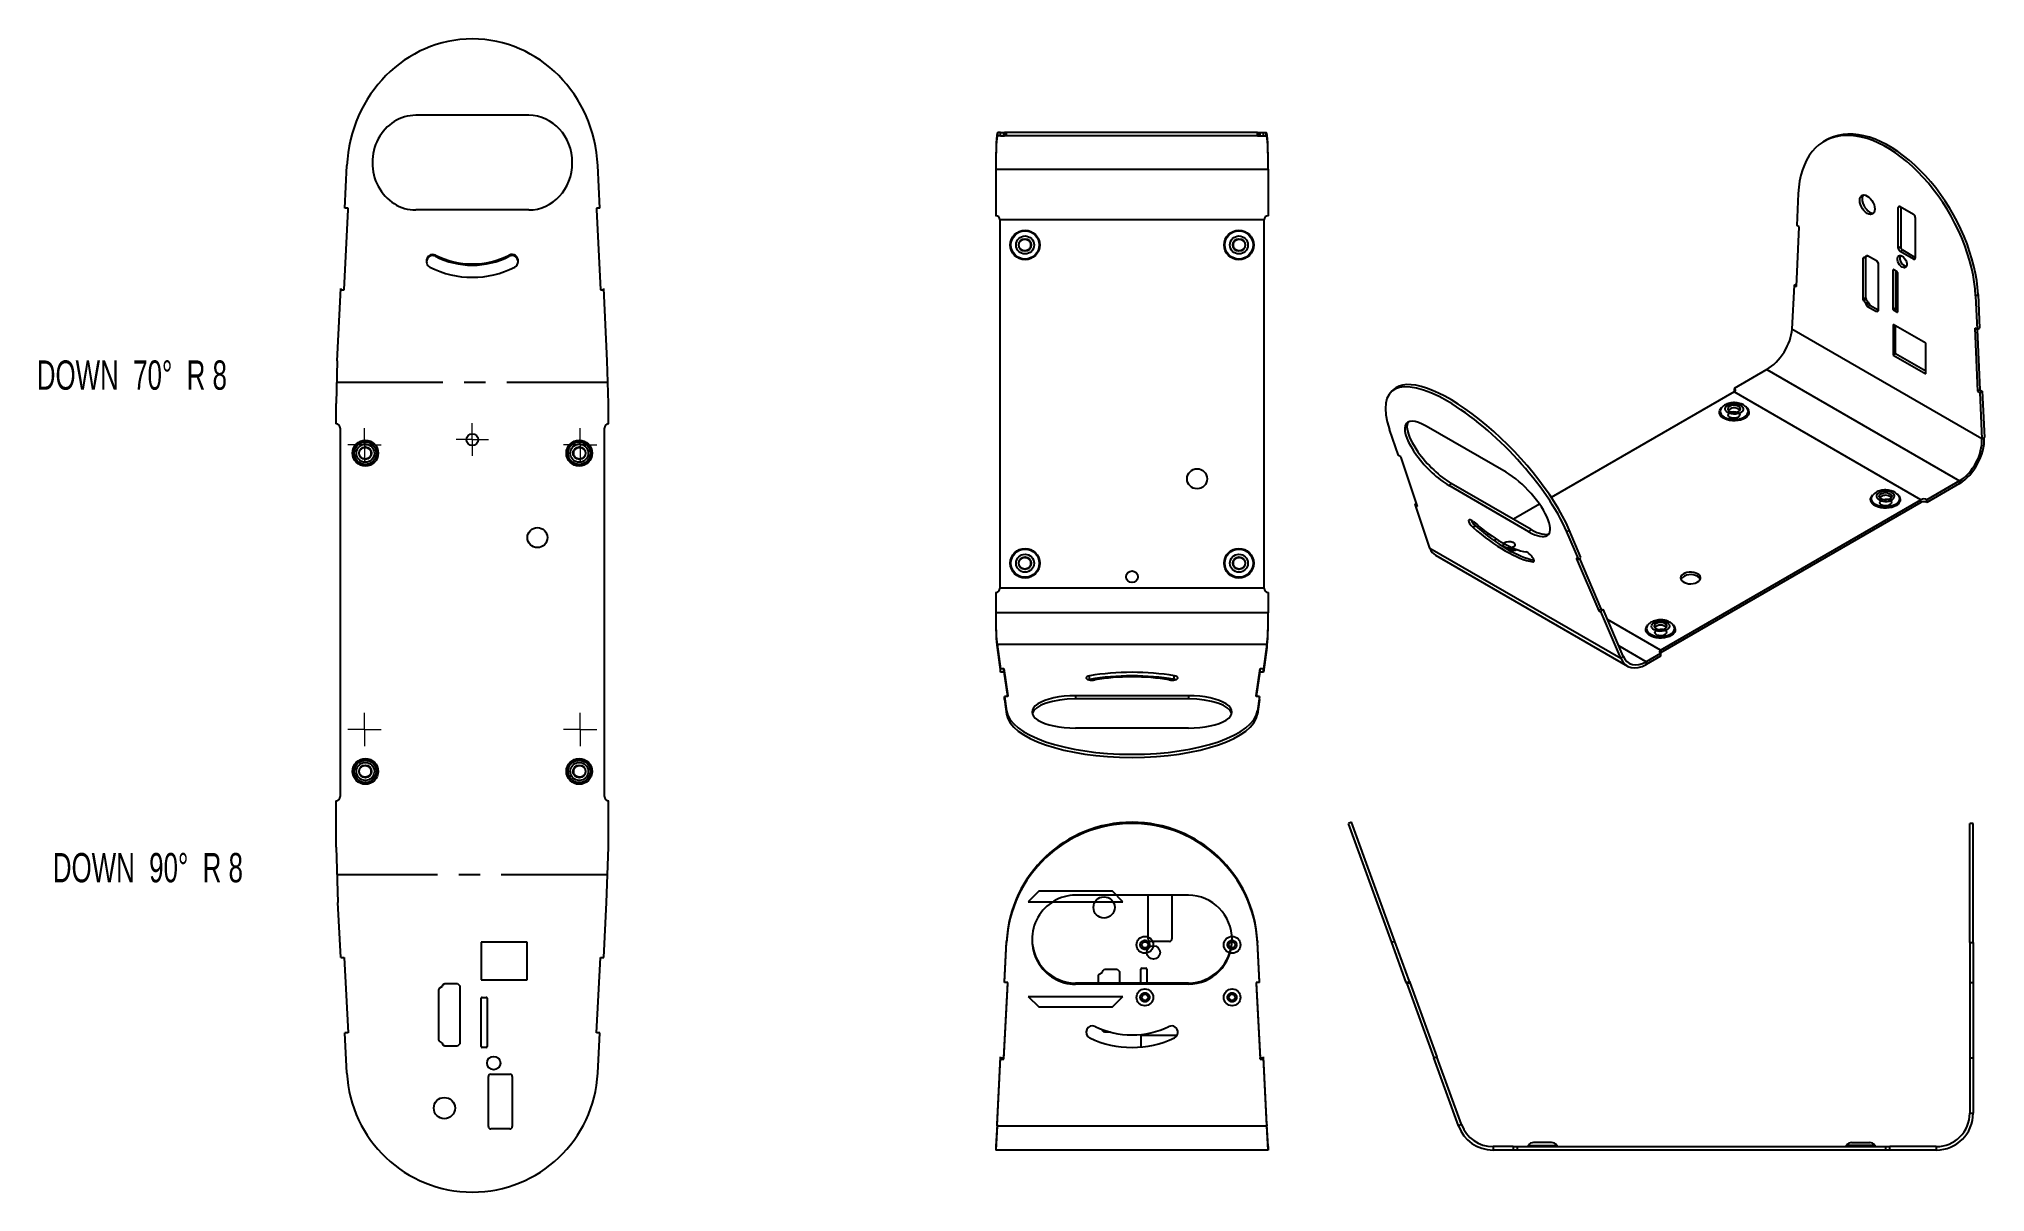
# Model space of a CAD drawing. Header units: millimetres. Extents: x 66 to 531, y 90 to 365.
import ezdxf

# ---------------------------------------------------------------- set-up
doc = ezdxf.new("R2010")
doc.units = ezdxf.units.MM
doc.header["$LTSCALE"] = 2
doc.linetypes.add('CENTERX2', pattern=[20.32, 12.7, -2.54, 2.54, -2.54])
doc.styles.add('SLDTEXTSTYLE0', font='TXT', dxfattribs={"width": 0.660714})

# ---------------------------------------------------------------- blocks, each defined once
blk = doc.blocks.new('SW_CENTERMARKSYMBOL_2')
at = {"color": 0, "linetype": 'Continuous', "lineweight": 18}
for p, q in [((-2.5, 0), (-4, 0)), ((0, 0), (-2.5, 0)), ((0, 2.5), (0, 4)), ((0, 0), (0, 2.5)), ((0, 0), (2.5, 0)), ((0, 0), (0, -2.5)), ((2.5, 0), (4, 0)), ((0, -2.5), (0, -4))]:
    blk.add_line(p, q, dxfattribs=at)
blk = doc.blocks.new('SW_CENTERMARKSYMBOL_3')
at = {"color": 0, "linetype": 'Continuous', "lineweight": 18}
for p, q in [((-2.5, 0), (-4, 0)), ((0, 0), (-2.5, 0)), ((0, 2.5), (0, 4)), ((0, 0), (0, 2.5)), ((0, 0), (2.5, 0)), ((0, 0), (0, -2.5)), ((2.5, 0), (4, 0)), ((0, -2.5), (0, -4))]:
    blk.add_line(p, q, dxfattribs=at)
blk = doc.blocks.new('SW_CENTERMARKSYMBOL_4')
at = {"color": 0, "linetype": 'Continuous', "lineweight": 18}
for p, q in [((-2.5, 0), (-4, 0)), ((0, 0), (-2.5, 0)), ((0, 2.5), (0, 4)), ((0, 0), (0, 2.5)), ((0, 0), (2.5, 0)), ((0, 0), (0, -2.5)), ((2.5, 0), (4, 0)), ((0, -2.5), (0, -4))]:
    blk.add_line(p, q, dxfattribs=at)
blk = doc.blocks.new('SW_CENTERMARKSYMBOL_5')
at = {"color": 0, "linetype": 'Continuous', "lineweight": 18}
for p, q in [((-2.5, 0), (-4, 0)), ((0, 0), (-2.5, 0)), ((0, 2.5), (0, 4)), ((0, 0), (0, 2.5)), ((0, 0), (2.5, 0)), ((0, 0), (0, -2.5)), ((2.5, 0), (4, 0)), ((0, -2.5), (0, -4))]:
    blk.add_line(p, q, dxfattribs=at)
blk = doc.blocks.new('SW_CENTERMARKSYMBOL_6')
at = {"color": 0, "linetype": 'Continuous', "lineweight": 18}
for p, q in [((-2.5, 0), (-3.9, 0)), ((0, 0), (-2.5, 0)), ((0, 2.5), (0, 3.9)), ((0, 0), (0, 2.5)), ((0, 0), (2.5, 0)), ((0, 0), (0, -2.5)), ((2.5, 0), (3.9, 0)), ((0, -2.5), (0, -3.9))]:
    blk.add_line(p, q, dxfattribs=at)

msp = doc.modelspace()

# ---------------------------------------------------------------- linework, layer by layer
at = {"color": 7, "linetype": 'Continuous', "lineweight": 25}
for p, q in [((183.06, 346.75), (156.06, 346.75)), ((295.09, 341.85), (295.09, 342.65)), ((295.78, 342.65), (295.09, 342.65)), ((295.78, 341.85), (295.09, 341.85)), ((295.78, 341.85), (295.78, 342.65)), ((295.78, 342.65), (296.58, 342.65)), ((295.78, 341.85), (296.58, 341.85)), ((296.58, 341.85), (296.58, 342.65)), ((296.58, 342.65), (296.73, 342.65)), ((296.58, 341.85), (296.73, 341.85)), ((296.73, 341.85), (296.73, 342.65)), ((297.23, 342.65), (296.73, 342.65)), ((297.23, 341.85), (296.73, 341.85)), ((297.23, 341.85), (297.23, 342.65)), ((357.14, 342.65), (297.23, 342.65)), ((357.14, 341.85), (297.23, 341.85)), ((357.14, 341.85), (357.14, 342.65)), ((357.14, 342.65), (357.65, 342.65)), ((357.14, 341.85), (357.65, 341.85)), ((357.65, 341.85), (357.65, 342.65)), ((357.65, 342.65), (357.79, 342.65)), ((357.65, 341.85), (357.79, 341.85)), ((357.79, 341.85), (357.79, 342.65)), ((357.79, 342.65), (358.59, 342.65)), ((357.79, 341.85), (358.59, 341.85)), ((358.59, 341.85), (358.59, 342.65)), ((358.59, 342.65), (359.28, 342.65)), ((358.59, 341.85), (359.28, 341.85)), ((359.28, 341.85), (359.28, 342.65)), ((493.15, 340.87), (492.59, 340.54)), ((139.1, 324.55), (139.6, 334.73)), ((200.02, 324.55), (199.52, 334.73)), ((294.63, 333.85), (359.74, 333.85)), ((294.63, 333.85), (294.63, 322.77)), ((359.74, 333.85), (359.74, 322.77)), ((486.4, 328.07), (486.05, 320.46)), ((138.95, 305.1), (139.9, 324.26)), ((139.9, 324.55), (139.1, 324.55)), ((139.9, 324.26), (139.9, 324.55)), ((183.06, 324.13), (156.06, 324.13)), ((200.02, 324.55), (199.22, 324.55)), ((199.22, 324.55), (199.22, 324.26)), ((199.22, 324.26), (200.16, 305.1)), ((358.74, 321.77), (295.63, 321.77)), ((295.63, 321.77), (295.63, 233.77)), ((358.74, 233.77), (358.74, 321.77)), ((510.72, 324.95), (510.29, 324.7)), ((510.29, 314.98), (510.29, 324.7)), ((510.72, 324.95), (513.91, 323.1)), ((510.86, 324.87), (510.86, 315.31)), ((514.34, 322.37), (514.34, 312.65)), ((485.94, 305.82), (486.61, 320.13)), ((486.61, 320.13), (486.05, 320.46)), ((160.73, 313.37), (160.73, 313.08)), ((178.38, 313.37), (178.38, 313.08)), ((502.28, 312.87), (501.91, 312.66)), ((501.91, 312.66), (502.03, 312.84)), ((501.91, 302.86), (501.91, 312.66)), ((502.03, 312.84), (502.55, 312.91)), ((502.48, 312.9), (502.48, 303.19)), ((502.55, 312.91), (502.69, 313.23)), ((503.07, 313.22), (502.55, 312.91)), ((502.69, 313.23), (502.95, 313.28)), ((502.95, 313.28), (505.07, 312.07)), ((505.07, 312.07), (505.45, 311.4)), ((510.86, 315.31), (510.29, 314.98)), ((511.28, 314.58), (510.72, 314.25)), ((513.91, 312.41), (510.72, 314.25)), ((511.28, 314.58), (514.34, 312.81)), ((514.34, 312.65), (513.91, 312.41)), ((505.45, 311.4), (505.45, 300.04)), ((509.24, 309.88), (509.08, 309.79)), ((509.08, 300.4), (509.08, 309.79)), ((509.24, 309.88), (509.94, 309.48)), ((509.65, 309.65), (509.65, 300.72)), ((510.1, 309.21), (510.1, 299.81)), ((137.3, 288.14), (138.15, 305.39)), ((138.15, 305.39), (138.15, 305.1)), ((138.15, 305.1), (138.95, 305.1)), ((200.16, 305.1), (200.96, 305.1)), ((200.96, 305.1), (200.96, 305.39)), ((201.81, 288.14), (200.96, 305.39)), ((485.38, 306.15), (484.89, 295.65)), ((485.38, 306.15), (485.95, 306.48)), ((485.38, 306.15), (485.94, 305.82)), ((485.95, 306.48), (485.97, 306.46)), ((502.48, 303.19), (501.91, 302.86)), ((502.08, 302.42), (501.91, 302.86)), ((502.64, 302.75), (502.08, 302.42)), ((502.55, 301.81), (502.08, 302.42)), ((502.48, 303.19), (502.64, 302.75)), ((502.64, 302.75), (503.11, 302.14)), ((528.77, 303.61), (529.34, 303.94)), ((528.77, 303.61), (529.12, 295.59)), ((529.34, 303.94), (529.69, 295.92)), ((503.11, 302.14), (502.55, 301.81)), ((502.65, 301.45), (502.55, 301.81)), ((503.22, 301.77), (502.65, 301.45)), ((502.95, 301.04), (502.65, 301.45)), ((503.52, 301.36), (502.95, 301.04)), ((505.07, 299.82), (502.95, 301.04)), ((503.11, 302.14), (503.22, 301.77)), ((503.22, 301.77), (503.52, 301.36)), ((503.52, 301.36), (505.45, 300.25)), ((505.45, 300.04), (505.07, 299.82)), ((509.65, 300.72), (509.08, 300.4)), ((509.8, 300.45), (509.24, 300.13)), ((509.94, 299.72), (509.24, 300.13)), ((509.8, 300.45), (510.1, 300.28)), ((510.1, 299.81), (509.94, 299.72)), ((530.28, 269.45), (484.89, 295.65)), ((509.08, 296.81), (509.08, 289.46)), ((516.86, 292.32), (509.08, 296.81)), ((509.65, 289.79), (509.65, 296.49)), ((529.12, 295.59), (528.56, 295.92)), ((528.56, 295.92), (529.23, 280.84)), ((529.12, 295.59), (529.69, 295.92)), ((529.15, 295.61), (529.79, 281.16)), ((509.65, 289.79), (509.08, 289.46)), ((509.08, 289.46), (516.86, 284.97)), ((516.86, 285.63), (509.65, 289.79)), ((516.86, 284.97), (516.86, 292.32)), ((137.3, 288.14), (137, 277.88)), ((202.11, 277.88), (201.81, 288.14)), ((478.91, 286.04), (471.07, 281.52)), ((478.91, 286.04), (524.95, 259.46)), ((389.6, 281.16), (389.07, 280.63)), ((471.07, 280.7), (427.38, 255.48)), ((471.07, 281.52), (471.07, 280.87)), ((471.19, 280.78), (471.07, 280.87)), ((515.7, 254.94), (471.07, 280.7)), ((529.23, 280.84), (529.79, 281.16)), ((529.23, 280.84), (529.79, 280.51)), ((529.79, 281.16), (530.36, 280.84)), ((529.79, 280.51), (530.36, 280.84)), ((529.79, 280.51), (530.28, 269.45)), ((530.36, 280.84), (530.85, 269.78)), ((137, 273.04), (137, 277.88)), ((202.11, 273.04), (202.11, 277.88)), ((468, 276.84), (467.84, 276.64)), ((474.3, 276.64), (474.14, 276.84)), ((138, 272.04), (138, 184.04)), ((201.11, 184.04), (201.11, 272.04)), ((390.84, 265.5), (388.73, 271.69)), ((416.56, 261.49), (397.46, 272.51)), ((530.28, 269.45), (530.85, 269.78)), ((391.41, 265.17), (390.84, 265.5)), ((391.48, 264.99), (391.41, 265.17)), ((395.44, 253.35), (391.48, 264.99)), ((403.47, 258.84), (402.94, 258.31)), ((422.03, 247.29), (402.94, 258.31)), ((422.56, 247.82), (403.47, 258.84)), ((504.14, 255.98), (503.98, 255.77)), ((510.44, 255.77), (510.29, 255.98)), ((524.95, 259.46), (517.11, 254.94)), ((524.95, 258.81), (517.11, 254.29)), ((524.95, 259.46), (524.95, 258.81)), ((394.81, 253.86), (395.15, 254.21)), ((398.38, 243.38), (394.81, 253.86)), ((394.81, 253.86), (394.88, 253.68)), ((394.88, 253.68), (395.22, 254.02)), ((394.88, 253.68), (395.44, 253.35)), ((424.58, 253.86), (418.34, 250.26)), ((453.47, 219.02), (515.7, 254.94)), ((515.7, 254.29), (453.47, 218.36)), ((515.7, 254.29), (515.7, 254.94)), ((517.11, 254.29), (517.11, 254.94)), ((408.63, 248.37), (409.23, 248.72)), ((412.38, 246.82), (411.88, 246.53)), ((422.56, 247.82), (422.03, 247.29)), ((431.63, 247.76), (431.1, 247.23)), ((433.92, 240.63), (431.1, 247.23)), ((434.45, 241.16), (431.63, 247.76)), ((398.38, 243.38), (443.99, 217.05)), ((414.11, 245.63), (414.1, 245.61)), ((399.71, 241.66), (445.56, 215.19)), ((422.93, 240.11), (423.25, 240.3)), ((433.92, 240.63), (433.35, 240.96)), ((433.35, 240.96), (433.42, 240.78)), ((433.42, 240.78), (433.51, 240.87)), ((433.42, 240.78), (438.72, 228.37)), ((433.92, 240.63), (434.45, 241.16)), ((434.15, 240.86), (439.25, 228.9)), ((294.63, 232.77), (294.63, 227.93)), ((358.74, 233.77), (295.63, 233.77)), ((359.74, 232.77), (359.74, 227.93)), ((359.74, 227.93), (294.63, 227.93)), ((438.72, 228.37), (439.25, 228.9)), ((438.72, 228.37), (439.29, 228.04)), ((439.22, 228.22), (439.75, 228.75)), ((439.29, 228.04), (439.22, 228.22)), ((443.99, 217.05), (439.22, 228.22)), ((439.25, 228.9), (439.66, 228.66)), ((444.52, 217.58), (439.75, 228.75)), ((453.47, 219.02), (440.78, 226.35)), ((450.4, 224.95), (450.24, 224.75)), ((456.7, 224.75), (456.55, 224.95)), ((294.93, 220.41), (295.78, 214.51)), ((294.93, 220.41), (359.44, 220.41)), ((294.93, 220.41), (294.93, 219.66)), ((294.93, 219.66), (295.78, 213.76)), ((359.44, 220.41), (358.59, 214.51)), ((359.44, 219.66), (358.59, 213.76)), ((359.44, 220.41), (359.44, 219.66)), ((450.05, 216.23), (443.48, 220.02)), ((453.47, 218.36), (453.47, 219.02)), ((295.78, 214.61), (296.58, 214.61)), ((295.78, 214.51), (295.78, 214.61)), ((295.78, 213.76), (295.78, 214.51)), ((296.58, 214.61), (297.52, 208.06)), ((296.58, 213.86), (296.58, 214.61)), ((356.85, 208.06), (357.79, 214.61)), ((357.79, 214.61), (358.59, 214.61)), ((357.79, 213.86), (357.79, 214.61)), ((358.59, 214.61), (358.59, 214.51)), ((358.59, 213.76), (358.59, 214.51)), ((444.52, 217.58), (443.99, 217.05)), ((453.47, 218.2), (450.05, 216.23)), ((453.47, 217.55), (450.05, 215.57)), ((450.05, 216.23), (450.05, 215.57)), ((453.47, 218.36), (453.36, 218.28)), ((453.47, 218.2), (453.47, 217.55)), ((295.78, 213.86), (296.58, 213.86)), ((296.58, 213.86), (297.43, 207.96)), ((317.07, 212.02), (317.07, 212.87)), ((337.3, 212.02), (337.3, 212.87)), ((356.94, 207.96), (357.79, 213.86)), ((357.79, 213.86), (358.59, 213.86)), ((296.73, 207.96), (297.23, 204.48)), ((297.52, 207.96), (296.73, 207.96)), ((296.73, 207.21), (296.73, 207.96)), ((296.73, 207.21), (297.23, 203.73)), ((297.52, 208.06), (297.52, 207.96)), ((340.69, 208.1), (313.69, 208.1)), ((313.69, 208.1), (313.69, 207.35)), ((340.69, 207.35), (313.69, 207.35)), ((340.69, 208.1), (340.69, 207.35)), ((356.85, 207.96), (356.85, 208.06)), ((357.65, 207.96), (356.85, 207.96)), ((357.65, 207.96), (357.14, 204.48)), ((357.65, 207.21), (357.14, 203.73)), ((357.65, 207.21), (357.65, 207.96)), ((297.23, 204.48), (297.23, 203.73)), ((340.69, 200.37), (313.69, 200.37)), ((357.14, 204.48), (357.14, 203.73)), ((137, 171.96), (137, 183.04)), ((202.11, 171.96), (202.11, 183.04)), ((379.65, 177.88), (378.9, 177.61)), ((389.25, 149.18), (378.9, 177.61)), ((390, 149.45), (379.65, 177.88)), ((528.17, 177.61), (527.37, 177.61)), ((527.37, 149.18), (527.37, 177.61)), ((528.17, 149.18), (528.17, 177.61)), ((137, 171.96), (137.46, 158.76)), ((201.65, 158.76), (202.11, 171.96)), ((138.15, 145.56), (137.46, 158.76)), ((200.96, 145.56), (201.65, 158.76)), ((340.69, 160.47), (313.69, 160.47)), ((331.02, 150.05), (331.02, 160.47)), ((336.74, 160.47), (336.74, 150.05)), ((182.67, 149.24), (171.67, 149.24)), ((171.67, 149.24), (171.67, 140.24)), ((182.67, 140.24), (182.67, 149.24)), ((296.73, 139.88), (297.23, 149.45)), ((296.73, 139.61), (297.23, 149.18)), ((297.23, 149.45), (297.23, 149.18)), ((336.14, 149.45), (331.62, 149.45)), ((357.14, 149.45), (357.14, 149.18)), ((357.65, 139.88), (357.14, 149.45)), ((357.65, 139.61), (357.14, 149.18)), ((390, 149.45), (389.25, 149.18)), ((392.73, 139.61), (389.25, 149.18)), ((393.49, 139.88), (390, 149.45)), ((527.37, 149.18), (528.17, 149.18)), ((527.37, 149.18), (527.37, 139.61)), ((528.17, 149.18), (528.17, 139.61)), ((138.15, 145.56), (138.95, 145.56)), ((138.95, 145.56), (139.9, 127.56)), ((199.22, 127.56), (200.16, 145.56)), ((200.16, 145.56), (200.96, 145.56)), ((171.67, 140.24), (182.67, 140.24)), ((296.58, 121.61), (297.52, 139.61)), ((296.73, 139.61), (296.73, 139.88)), ((297.52, 139.61), (296.73, 139.61)), ((297.52, 139.34), (297.52, 139.61)), ((319.16, 141.28), (319.33, 141.57)), ((319.16, 139.49), (319.16, 141.28)), ((319.33, 141.57), (320.06, 142.03)), ((320.06, 142.03), (320.26, 142.52)), ((320.26, 142.52), (320.64, 142.78)), ((320.64, 142.78), (323.62, 142.78)), ((323.62, 142.78), (324.16, 142.23)), ((324.16, 142.23), (324.16, 139.49)), ((329.3, 139.49), (329.3, 142.83)), ((329.52, 143.05), (330.52, 143.05)), ((330.74, 142.83), (330.74, 139.49)), ((357.65, 139.61), (356.85, 139.61)), ((356.85, 139.61), (356.85, 139.34)), ((356.85, 139.61), (357.79, 121.61)), ((357.65, 139.61), (357.65, 139.88)), ((392.73, 139.61), (393.49, 139.88)), ((392.73, 139.61), (392.83, 139.34)), ((392.83, 139.34), (393.58, 139.61)), ((393.49, 139.88), (393.58, 139.61)), ((393.58, 139.61), (400.04, 121.88)), ((527.37, 139.61), (527.37, 121.61)), ((527.37, 139.61), (528.17, 139.61)), ((528.17, 139.61), (528.17, 121.61)), ((161.54, 137.9), (161.77, 138.32)), ((161.54, 125.9), (161.54, 137.9)), ((161.77, 138.32), (162.43, 138.74)), ((162.43, 138.74), (162.58, 139.11)), ((162.58, 139.11), (163.01, 139.4)), ((163.01, 139.4), (165.99, 139.4)), ((165.99, 139.4), (166.54, 138.86)), ((166.54, 138.86), (166.54, 124.94)), ((171.67, 124.34), (171.67, 135.85)), ((171.89, 136.07), (172.89, 136.07)), ((173.11, 135.85), (173.11, 124.34)), ((296.58, 121.34), (297.52, 139.34)), ((313.69, 139.49), (313.69, 139.22)), ((340.69, 139.49), (313.69, 139.49)), ((340.69, 139.22), (313.69, 139.22)), ((340.69, 139.49), (340.69, 139.22)), ((356.85, 139.34), (357.79, 121.34)), ((392.83, 139.34), (399.28, 121.61)), ((139.6, 117.99), (139.1, 127.56)), ((139.9, 127.56), (139.1, 127.56)), ((161.7, 125.6), (161.54, 125.9)), ((162.44, 125.14), (161.7, 125.6)), ((200.02, 127.56), (199.22, 127.56)), ((199.52, 117.99), (200.02, 127.56)), ((320.21, 128.06), (320.08, 128.38)), ((320.64, 127.78), (320.21, 128.06)), ((322.01, 127.78), (320.64, 127.78)), ((329.3, 126.93), (329.3, 124.21)), ((337.91, 126.93), (329.3, 126.93)), ((162.63, 124.66), (162.44, 125.14)), ((163.01, 124.4), (162.63, 124.66)), ((165.99, 124.4), (163.01, 124.4)), ((166.54, 124.94), (165.99, 124.4)), ((172.89, 124.12), (171.89, 124.12)), ((294.93, 105.67), (295.78, 121.88)), ((294.93, 105.4), (295.78, 121.61)), ((295.78, 121.61), (295.78, 121.88)), ((295.78, 121.61), (295.78, 121.34)), ((295.78, 121.61), (296.58, 121.61)), ((295.78, 121.34), (296.58, 121.34)), ((296.58, 121.34), (296.58, 121.61)), ((357.79, 121.34), (357.79, 121.61)), ((357.79, 121.61), (358.59, 121.61)), ((357.79, 121.34), (358.59, 121.34)), ((358.59, 121.61), (358.59, 121.88)), ((359.44, 105.67), (358.59, 121.88)), ((358.59, 121.34), (358.59, 121.61)), ((359.44, 105.4), (358.59, 121.61)), ((399.28, 121.61), (400.04, 121.88)), ((405.18, 105.4), (399.28, 121.61)), ((405.94, 105.67), (400.04, 121.88)), ((527.37, 121.61), (527.37, 108.41)), ((527.37, 121.61), (528.17, 121.61)), ((528.17, 121.61), (528.17, 108.41)), ((173.39, 105.23), (173.39, 117.13)), ((173.99, 117.73), (178.51, 117.73)), ((179.11, 117.13), (179.11, 105.23)), ((527.37, 108.41), (528.17, 108.41)), ((178.51, 104.63), (173.99, 104.63)), ((294.93, 105.67), (294.63, 100.41)), ((294.93, 105.4), (294.63, 99.61)), ((294.93, 105.67), (294.93, 105.4)), ((294.93, 105.4), (359.44, 105.4)), ((359.44, 105.67), (359.44, 105.4)), ((359.74, 100.41), (359.44, 105.67)), ((359.74, 99.61), (359.44, 105.4)), ((405.94, 105.67), (405.18, 105.4)), ((294.63, 100.41), (294.63, 99.61)), ((359.74, 99.61), (294.63, 99.61)), ((359.74, 100.41), (359.74, 99.61)), ((413.45, 100.41), (413.45, 99.61)), ((418.29, 100.41), (413.45, 100.41)), ((418.29, 99.61), (413.45, 99.61)), ((418.29, 100.41), (418.29, 99.61)), ((418.29, 100.41), (419.29, 100.41)), ((419.29, 99.61), (418.29, 99.61)), ((419.29, 99.61), (419.29, 100.41)), ((419.29, 100.41), (507.29, 100.41)), ((507.29, 99.61), (419.29, 99.61)), ((421.93, 100.71), (421.75, 100.41)), ((421.93, 100.71), (428.66, 100.71)), ((427.45, 101.41), (423.14, 101.41)), ((428.83, 100.41), (428.66, 100.71)), ((497.93, 100.71), (497.75, 100.41)), ((504.66, 100.71), (497.93, 100.71)), ((499.14, 101.41), (503.45, 101.41)), ((504.83, 100.41), (504.66, 100.71)), ((507.29, 99.61), (507.29, 100.41)), ((507.29, 100.41), (508.29, 100.41)), ((508.29, 99.61), (507.29, 99.61)), ((519.37, 100.41), (508.29, 100.41)), ((508.29, 99.61), (508.29, 100.41)), ((519.37, 99.61), (508.29, 99.61)), ((519.37, 100.41), (519.37, 99.61))]:
    msp.add_line(p, q, dxfattribs=at)
at = {"color": 7, "linetype": 'CENTERX2'}
for p, q in [((137.15, 283.01), (201.96, 283.01)), ((201.88, 165.36), (137.23, 165.36)), ((302.39, 158.91), (324.99, 158.91)), ((302.39, 136.31), (324.99, 136.31))]:
    msp.add_line(p, q, dxfattribs=at)
at = {"color": 7, "linetype": 'Continuous'}
for p, q in [((304.89, 161.41), (302.39, 158.91)), ((322.49, 161.41), (304.89, 161.41)), ((324.99, 158.91), (322.49, 161.41)), ((302.39, 136.31), (304.89, 133.81)), ((322.49, 133.81), (324.99, 136.31)), ((304.89, 133.81), (322.49, 133.81))]:
    msp.add_line(p, q, dxfattribs=at)
at = {"color": 7, "linetype": 'Continuous', "lineweight": 25, "flags": 128}
for points in [[(528.77, 303.61), (528.65, 305.26), (528.45, 306.94), (528.16, 308.65), (527.78, 310.39), (527.32, 312.15), (526.78, 313.91), (526.15, 315.68), (525.45, 317.45), (524.68, 319.2), (523.83, 320.93), (522.92, 322.64), (521.94, 324.31), (520.9, 325.95), (519.8, 327.53), (518.66, 329.06), (517.47, 330.53), (516.24, 331.93), (514.97, 333.26), (513.67, 334.52), (512.34, 335.69), (511, 336.77), (509.64, 337.76), (508.27, 338.65), (506.9, 339.44), (505.53, 340.13), (504.17, 340.71), (502.83, 341.18), (501.5, 341.54), (500.2, 341.79), (498.94, 341.92), (497.7, 341.94), (496.51, 341.85), (495.37, 341.64), (494.27, 341.32), (493.23, 340.88), (492.25, 340.34), (491.34, 339.69), (490.49, 338.94), (489.72, 338.08), (489.02, 337.12), (488.39, 336.07), (487.85, 334.93), (487.39, 333.71), (487.01, 332.41), (486.72, 331.03), (486.52, 329.58), (486.4, 328.07)], [(529.34, 303.94), (529.22, 305.58), (529.02, 307.27), (528.72, 308.98), (528.35, 310.72), (527.89, 312.47), (527.34, 314.24), (526.72, 316.01), (526.02, 317.78), (525.24, 319.53), (524.4, 321.26), (523.48, 322.97), (522.5, 324.64), (521.46, 326.27), (520.37, 327.86), (519.22, 329.39), (518.03, 330.86), (516.8, 332.26), (515.53, 333.59), (514.23, 334.84), (512.91, 336.01), (511.56, 337.09), (510.2, 338.08), (508.84, 338.97), (507.47, 339.76), (506.1, 340.45), (504.74, 341.03), (503.39, 341.5), (502.07, 341.86), (500.77, 342.11), (499.5, 342.25), (498.27, 342.27), (497.08, 342.17), (495.93, 341.96), (494.84, 341.64), (493.8, 341.21), (493.15, 340.87)], [(502.87, 327.47), (503.27, 327.19), (503.65, 326.82), (503.99, 326.38), (504.27, 325.88), (504.49, 325.37), (504.62, 324.85), (504.67, 324.36), (504.62, 323.93), (504.49, 323.57), (504.27, 323.3), (503.99, 323.13), (503.65, 323.08), (503.27, 323.15), (502.87, 323.33), (502.47, 323.61), (502.09, 323.98), (501.75, 324.42), (501.47, 324.92), (501.25, 325.43), (501.12, 325.95), (501.07, 326.44), (501.12, 326.87), (501.25, 327.23), (501.47, 327.5), (501.75, 327.67), (502.09, 327.72), (502.47, 327.65), (502.87, 327.47)], [(501.91, 327.71), (501.82, 327.56), (501.68, 327.2), (501.64, 326.76), (501.68, 326.28), (501.82, 325.76), (502.03, 325.24), (502.32, 324.75), (502.66, 324.31), (503.04, 323.94), (503.44, 323.65), (503.84, 323.47), (504.21, 323.41), (504.39, 323.42)], [(511.2, 313.11), (511.52, 312.87), (511.81, 312.55), (512.06, 312.16), (512.23, 311.75), (512.32, 311.34), (512.32, 310.97), (512.23, 310.67), (512.06, 310.45), (511.81, 310.35), (511.52, 310.36), (511.2, 310.5), (510.88, 310.73), (510.59, 311.06), (510.35, 311.44), (510.17, 311.85), (510.08, 312.26), (510.08, 312.63), (510.17, 312.94), (510.35, 313.15), (510.59, 313.25), (510.88, 313.24), (511.2, 313.11)], [(474.3, 276.64), (474.32, 276.61), (474.53, 276.24), (474.61, 275.85), (474.56, 275.47), (474.39, 275.09), (474.09, 274.74), (473.69, 274.43), (473.19, 274.17), (472.62, 273.97), (471.99, 273.83), (471.32, 273.77), (470.65, 273.78), (469.99, 273.86), (469.37, 274.01), (468.82, 274.23), (468.34, 274.5), (467.96, 274.82), (467.7, 275.18), (467.56, 275.56), (467.54, 275.95), (467.65, 276.33), (467.84, 276.64)], [(468.03, 276.88), (467.96, 276.79), (467.77, 276.43), (467.7, 276.05), (467.77, 275.67), (467.96, 275.31), (468.27, 274.97), (468.69, 274.68)], [(468.69, 274.68), (469.2, 274.43), (469.78, 274.25), (470.41, 274.14), (471.07, 274.11), (471.73, 274.14), (472.36, 274.25), (472.94, 274.43), (473.45, 274.68), (473.87, 274.97), (474.18, 275.31), (474.37, 275.67), (474.44, 276.05), (474.37, 276.43), (474.18, 276.79), (474.12, 276.87)], [(469.55, 275.74), (469.23, 275.98), (469.01, 276.25), (468.92, 276.55), (468.95, 276.84), (469.11, 277.13), (469.38, 277.39), (469.74, 277.6), (470.19, 277.75), (470.68, 277.84), (471.2, 277.86), (471.71, 277.81), (472.19, 277.68), (472.59, 277.5), (472.91, 277.26), (473.13, 276.99), (473.22, 276.7), (473.19, 276.4), (473.03, 276.11), (472.77, 275.85), (472.4, 275.64), (471.95, 275.49), (471.46, 275.4), (470.94, 275.38), (470.43, 275.43), (469.96, 275.56), (469.55, 275.74)], [(472.13, 277.23), (471.77, 277.39), (471.35, 277.47), (470.9, 277.48), (470.47, 277.41), (470.09, 277.28), (469.8, 277.08), (469.62, 276.84), (469.57, 276.59), (469.66, 276.33), (469.86, 276.11), (470.18, 275.92), (470.58, 275.8), (471.01, 275.76), (471.46, 275.78), (471.87, 275.89), (472.21, 276.06), (472.45, 276.27), (472.56, 276.52), (472.54, 276.78), (472.4, 277.03), (472.13, 277.23)], [(472.46, 276.29), (472.4, 276.37), (472.13, 276.58)], [(510.44, 255.77), (510.47, 255.74), (510.67, 255.37), (510.75, 254.99), (510.7, 254.6), (510.53, 254.23), (510.24, 253.88), (509.83, 253.57), (509.33, 253.3), (508.76, 253.1), (508.13, 252.97), (507.47, 252.9), (506.79, 252.91), (506.14, 252.99), (505.52, 253.15), (504.96, 253.36), (504.48, 253.64), (504.11, 253.96), (503.84, 254.32), (503.7, 254.7), (503.68, 255.09), (503.79, 255.47), (503.98, 255.77)], [(510.28, 255.98), (510.32, 255.93), (510.51, 255.56), (510.58, 255.18), (510.51, 254.81), (510.32, 254.44), (510.01, 254.1), (509.59, 253.81), (509.08, 253.57), (508.5, 253.39), (507.87, 253.28), (507.21, 253.24), (506.56, 253.28), (505.93, 253.39), (505.34, 253.57), (504.83, 253.81), (504.41, 254.1), (504.1, 254.44), (503.91, 254.81), (503.85, 255.18), (503.91, 255.56), (504.1, 255.93), (504.18, 256.02)], [(505.69, 254.88), (506.1, 254.69), (506.57, 254.57), (507.08, 254.51), (507.6, 254.53), (508.1, 254.62), (508.54, 254.78), (508.91, 254.99), (509.18, 255.25), (509.33, 255.53), (509.36, 255.83), (509.27, 256.13), (509.06, 256.4), (508.74, 256.64), (508.33, 256.82), (507.85, 256.94), (507.34, 257), (506.83, 256.98), (506.33, 256.89), (505.89, 256.73), (505.52, 256.52), (505.25, 256.27), (505.1, 255.98), (505.06, 255.68), (505.16, 255.39), (505.37, 255.11), (505.69, 254.88)], [(506.15, 255.14), (505.89, 255.35), (505.74, 255.59), (505.72, 255.85), (505.84, 256.1), (506.08, 256.32), (506.42, 256.49), (506.83, 256.59), (507.27, 256.62), (507.71, 256.57), (508.1, 256.45), (508.42, 256.27), (508.63, 256.04), (508.71, 255.79), (508.66, 255.53), (508.48, 255.3), (508.19, 255.1), (507.81, 254.96), (507.38, 254.9), (506.93, 254.91), (506.51, 254.99), (506.15, 255.14)], [(508.27, 255.71), (508.54, 255.51), (508.6, 255.43)], [(413.83, 245.08), (413.91, 245.31), (414.1, 245.61)], [(462.35, 237.21), (461.92, 237.4), (461.41, 237.54), (460.87, 237.6), (460.31, 237.6), (459.78, 237.51), (459.29, 237.36), (458.87, 237.15), (458.55, 236.88), (458.35, 236.59), (458.27, 236.27), (458.32, 235.95), (458.49, 235.64), (458.78, 235.37), (459.17, 235.14), (459.65, 234.98), (460.17, 234.87), (460.73, 234.85), (461.28, 234.89), (461.79, 235.01), (462.25, 235.2), (462.62, 235.44), (462.88, 235.72), (463.03, 236.03), (463.04, 236.35), (462.93, 236.66), (462.7, 236.95), (462.35, 237.21)], [(456.7, 224.75), (456.73, 224.72), (456.93, 224.35), (457.01, 223.96), (456.96, 223.58), (456.79, 223.2), (456.5, 222.85), (456.09, 222.54), (455.59, 222.28), (455.02, 222.08), (454.39, 221.94), (453.73, 221.88), (453.05, 221.89), (452.4, 221.97), (451.78, 222.12), (451.22, 222.34), (450.74, 222.61), (450.37, 222.94), (450.1, 223.29), (449.96, 223.67), (449.94, 224.06), (450.05, 224.44), (450.24, 224.75)], [(450.43, 224.99), (450.36, 224.9), (450.17, 224.54), (450.11, 224.16), (450.17, 223.78), (450.36, 223.42), (450.67, 223.08), (451.09, 222.79)], [(451.09, 222.79), (451.6, 222.55), (452.19, 222.37), (452.82, 222.25), (453.47, 222.22), (454.13, 222.25), (454.76, 222.37), (455.34, 222.55), (455.85, 222.79), (456.27, 223.08), (456.58, 223.42), (456.77, 223.78), (456.84, 224.16), (456.77, 224.54), (456.58, 224.9), (456.52, 224.98)], [(451.95, 223.85), (451.63, 224.09), (451.42, 224.36), (451.32, 224.66), (451.36, 224.96), (451.51, 225.24), (451.78, 225.5), (452.15, 225.71), (452.59, 225.87), (453.09, 225.96), (453.6, 225.97), (454.11, 225.92), (454.59, 225.8), (455, 225.61), (455.32, 225.38), (455.53, 225.1), (455.62, 224.81), (455.59, 224.51), (455.44, 224.22), (455.17, 223.97), (454.8, 223.75), (454.36, 223.6), (453.86, 223.51), (453.34, 223.49), (452.83, 223.55), (452.36, 223.67), (451.95, 223.85)], [(454.53, 225.34), (454.17, 225.5), (453.75, 225.58), (453.31, 225.59), (452.87, 225.53), (452.5, 225.39), (452.2, 225.19), (452.02, 224.96), (451.97, 224.7), (452.06, 224.45), (452.27, 224.22), (452.58, 224.04), (452.98, 223.92), (453.42, 223.87), (453.86, 223.9), (454.27, 224), (454.61, 224.17), (454.85, 224.39), (454.96, 224.64), (454.95, 224.89), (454.8, 225.14), (454.53, 225.34)]]:
    msp.add_lwpolyline(points, dxfattribs=at)
at = {"color": 7, "linetype": 'CENTERX2', "flags": 128}
for points in [[(471.68, 274.46), (471.16, 274.37), (470.62, 274.4), (470.14, 274.55), (469.79, 274.8), (469.63, 275.1), (469.69, 275.41), (469.95, 275.69), (470.37, 275.89), (470.89, 275.98), (471.44, 275.95), (471.92, 275.8), (472.26, 275.56), (472.42, 275.25), (472.37, 274.94), (472.11, 274.66), (471.68, 274.46)], [(507.91, 253.55), (507.39, 253.46), (506.85, 253.49), (506.37, 253.64), (506.02, 253.88), (505.86, 254.18), (505.92, 254.5), (506.18, 254.78), (506.6, 254.97), (507.12, 255.07), (507.67, 255.03), (508.15, 254.88), (508.49, 254.64), (508.65, 254.34), (508.6, 254.02), (508.34, 253.75), (507.91, 253.55)], [(417.94, 243.44), (417.42, 243.35), (416.88, 243.38), (416.4, 243.53), (416.05, 243.77), (415.89, 244.07), (415.95, 244.39), (416.21, 244.67), (416.63, 244.87), (417.15, 244.96), (417.7, 244.93), (418.18, 244.78), (418.52, 244.53), (418.68, 244.23), (418.63, 243.92), (418.37, 243.64), (417.94, 243.44)], [(454.17, 222.52), (453.65, 222.43), (453.11, 222.46), (452.63, 222.61), (452.28, 222.86), (452.12, 223.16), (452.18, 223.47), (452.44, 223.75), (452.86, 223.95), (453.38, 224.04), (453.93, 224.01), (454.41, 223.86), (454.75, 223.62), (454.91, 223.32), (454.86, 223), (454.6, 222.72), (454.17, 222.52)]]:
    msp.add_lwpolyline(points, dxfattribs=at)
at = {"color": 7, "linetype": 'Continuous', "lineweight": 25}
for centre, radius in [((301.63, 315.77), 3.54), ((301.63, 315.77), 3.37), ((301.63, 315.77), 2.15), ((301.63, 315.77), 1.5), ((352.74, 315.77), 3.54), ((352.74, 315.77), 3.37), ((352.74, 315.77), 2.15), ((352.74, 315.77), 1.5), ((169.56, 269.28), 1.4), ((144, 266.04), 3.08), ((144, 266.04), 2.67), ((144, 266.04), 2.15), ((144, 266.04), 1.5), ((195.11, 266.04), 3.08), ((195.11, 266.04), 2.67), ((195.11, 266.04), 2.15), ((195.11, 266.04), 1.5), ((342.74, 259.93), 2.39), ((185.11, 245.88), 2.39), ((301.63, 239.77), 3.54), ((301.63, 239.77), 3.37), ((301.63, 239.77), 2.15), ((352.74, 239.77), 3.54), ((352.74, 239.77), 3.37), ((352.74, 239.77), 2.15), ((301.63, 239.77), 1.5), ((327.19, 236.53), 1.4), ((352.74, 239.77), 1.5), ((144, 190.04), 3.08), ((144, 190.04), 2.67), ((144, 190.04), 2.15), ((144, 190.04), 1.5), ((195.11, 190.04), 3.08), ((195.11, 190.04), 2.67), ((195.11, 190.04), 2.15), ((195.11, 190.04), 1.5), ((320.52, 157.55), 2.54), ((332.3, 146.79), 1.6), ((174.67, 120.38), 1.6), ((162.89, 109.62), 2.54)]:
    msp.add_circle(centre, radius, dxfattribs=at)
at = {"color": 7, "linetype": 'CENTERX2'}
for centre, radius in [((301.57, 315.77), 1.4), ((352.8, 315.77), 1.4), ((143.94, 266.04), 1.4), ((195.18, 266.04), 1.4), ((301.57, 239.77), 1.4), ((352.8, 239.77), 1.4), ((143.94, 190.04), 1.4), ((195.18, 190.04), 1.4), ((330.27, 148.61), 1.1), ((351.1, 148.61), 1.1), ((330.27, 136.07), 1.1), ((351.1, 136.07), 1.1)]:
    msp.add_circle(centre, radius, dxfattribs=at)
at = {"color": 7, "linetype": 'Continuous'}
for centre, radius in [((330.27, 148.61), 2), ((330.27, 148.61), 0.75), ((351.1, 148.61), 2), ((351.1, 148.61), 0.75), ((330.27, 136.07), 2), ((330.27, 136.07), 0.75), ((351.1, 136.07), 2), ((351.1, 136.07), 0.75)]:
    msp.add_circle(centre, radius, dxfattribs=at)
at = {"color": 7, "linetype": 'Continuous', "lineweight": 25}
for centre, radius, start, end in [((294.63, 321.77), 1, 0, 90), ((359.74, 321.77), 1, 90, 180), ((510.55, 324.74), 0.262, 50.7967, 189.214), ((513.42, 322.32), 0.922, 2.6055, 57.3945), ((511.21, 315.03), 0.922, 182.6055, 237.3945), ((512.72, 312.68), 2.07, 163.5801, 256.4145), ((511.78, 315.35), 0.922, 182.6055, 237.3945), ((514.08, 312.61), 0.262, 230.7967, 9.214), ((509.18, 309.81), 0.0961, 50.7967, 189.214), ((509.76, 309.19), 0.338, 2.6055, 57.3945), ((509.42, 300.41), 0.338, 182.6055, 237.3945), ((509.98, 300.74), 0.338, 182.6055, 237.3945), ((510, 299.79), 0.0961, 230.7967, 9.214), ((470.92, 281.11), 0.437, 290.7834, 69.2166), ((471.09, 274.88), 1.99, 58.4061, 134.8968), ((137, 272.04), 1, 0, 90), ((202.11, 272.04), 1, 90, 180), ((507.24, 253.92), 2.07, 60.1224, 133.1805), ((516.41, 253.57), 1.54, 62.6097, 117.3903), ((516.41, 252.92), 1.54, 62.6097, 117.3903), ((415.16, 245.02), 1.2, 150.0031, 181.7311), ((417.33, 248.76), 5.67, 265.7008, 283.0537), ((417.38, 248.31), 5.58, 271.6312, 288.4756), ((294.63, 233.77), 1, 270, 0), ((359.74, 233.77), 1, 180, 270), ((460.7, 234.03), 3.02, 56.7539, 141.6353), ((461.73, 235.31), 1.38, 25.0825, 63.3819), ((453.47, 223.05), 1.94, 44.2413, 135.7587), ((453.63, 218.61), 0.437, 110.7834, 249.2166), ((137, 184.04), 1, 270, 0), ((202.11, 184.04), 1, 180, 270), ((327.19, 147.88), 30, 3, 177), ((327.19, 147.61), 30, 3, 177), ((331.62, 150.05), 0.6, 180, 270), ((336.14, 150.05), 0.6, 270, 0), ((329.52, 142.83), 0.22, 90, 180), ((330.52, 142.83), 0.22, 360, 90), ((171.89, 135.85), 0.22, 90, 180), ((172.89, 135.85), 0.22, 0, 90), ((317.71, 127.75), 1.5, 64.5, 244.5), ((327.19, 147.61), 23.5, 244.5, 295.5), ((327.19, 147.61), 20.5, 244.5, 295.5), ((336.66, 127.75), 1.5, 295.5, 115.5), ((171.89, 124.34), 0.22, 180, 270), ((172.89, 124.34), 0.22, 270, 0), ((169.56, 119.56), 30, 183, 357), ((173.99, 117.13), 0.6, 90, 180), ((178.51, 117.13), 0.6, 0, 90), ((519.37, 108.41), 8.8, 270, 0), ((519.37, 108.41), 8, 270, 0), ((173.99, 105.23), 0.6, 180, 270), ((178.51, 105.23), 0.6, 270, 0), ((413.45, 108.41), 8.8, 200, 270), ((413.45, 108.41), 8, 200, 270), ((423.14, 100.01), 1.4, 90, 150), ((427.45, 100.01), 1.4, 30, 90), ((499.14, 100.01), 1.4, 90, 150), ((503.45, 100.01), 1.4, 30, 90)]:
    msp.add_arc(centre, radius, start, end, dxfattribs=at)
for centre, major_axis, ratio, start_param, end_param in [((169.56, 333.06), (0, 31.93), 0.939693, 4.764749, 7.801622), ((156.06, 335.44), (0, 11.31), 0.918711, 0, 3.141593), ((183.06, 335.44), (0, 11.31), 0.918711, 3.141593, 6.283185), ((295.09, 333.85), (0, 8.8), 0.052408, 0, 1.570796), ((295.09, 333.85), (0, 8), 0.057649, 0, 1.570796), ((359.28, 333.85), (0, 8.8), 0.052408, 4.712389, 6.283185), ((359.28, 333.85), (0, 8), 0.057649, 4.712389, 6.283185), ((160.09, 311.93), (0, -1.6), 0.939693, 2.696534, 5.838126), ((160.09, 311.64), (0, -1.6), 0.939693, 2.696534, 4.621057), ((169.56, 333.06), (0, -21.82), 0.939693, 5.838126, 6.728244), ((169.56, 332.77), (0, -21.82), 0.939693, 5.838126, 6.728244), ((179.03, 311.93), (0, -1.6), 0.939693, 0.445059, 3.586652), ((179.03, 311.64), (0, -1.6), 0.939693, 1.662129, 3.586652), ((169.56, 333.06), (0, -25.01), 0.939693, 5.838126, 6.728244), ((479.23, 292.39), (4.33, 6.74), 0.543247, 3.952573, 5.52337), ((410.32, 258.41), (-21.19, 22.29), 0.349555, 3.895352, 6.932225), ((410.85, 258.94), (-21.19, 22.29), 0.349555, 3.895352, 6.291547), ((400.2, 265.41), (-7.34, 7.86), 0.350766, 5.428064, 8.569657), ((400.73, 265.94), (-7.34, 7.86), 0.350766, 0.111219, 2.286472), ((524.62, 266.18), (4.03, 7.83), 0.606756, 3.897836, 5.468632), ((524.62, 266.18), (3.63, 7.14), 0.609586, 3.894599, 5.465395), ((419.29, 254.39), (-7.34, 7.86), 0.350766, 2.286472, 5.428064), ((408.73, 249.01), (-1.06, 1.11), 0.349555, 4.96873, 8.110322), ((409.34, 249.36), (-1.06, 1.11), 0.349555, 0.598603, 1.827137), ((410.32, 258.41), (-16.6, 17.46), 0.349555, 1.827137, 2.717255), ((410.32, 258.41), (-14.48, 15.23), 0.349555, 1.827137, 2.717255), ((410.92, 258.76), (-16.6, 17.46), 0.349555, 1.827137, 2.693576), ((419.82, 254.92), (-7.34, 7.86), 0.350766, 2.286472, 3.053502), ((404.34, 249.15), (4.73, 7.43), 0.546414, 2.72876, 3.165173), ((422.13, 241.28), (-1.06, 1.11), 0.349555, 2.717255, 5.858848), ((295.09, 227.93), (0, 8), 0.057649, 1.570796, 2.792527), ((295.09, 227.93), (0, 8.8), 0.052408, 1.570796, 2.792527), ((359.28, 227.93), (0, 8.8), 0.052408, 3.490659, 4.712389), ((359.28, 227.93), (0, 8), 0.057649, 3.490659, 4.712389), ((327.19, 205.15), (23.5, 0), 0.36397, 1.125737, 2.015855), ((449.73, 222.95), (4.03, 7.83), 0.606756, 2.676105, 3.897836), ((449.73, 222.95), (3.63, 7.14), 0.609586, 2.672868, 3.894599), ((317.71, 212.38), (1.5, 0), 0.36397, 2.015855, 5.157448), ((317.71, 211.52), (1.5, 0), 0.36397, 2.015855, 2.247436), ((327.19, 204.3), (23.5, 0), 0.36397, 1.125737, 2.015855), ((327.19, 205.15), (20.5, 0), 0.36397, 1.125737, 2.015855), ((336.66, 212.38), (1.5, 0), 0.36397, 4.26733, 7.408923), ((336.66, 211.52), (1.5, 0), 0.36397, 0.894156, 1.125737), ((313.69, 204.24), (10.39, 0), 0.372283, 1.570796, 4.712389), ((313.69, 203.48), (10.39, 0), 0.372283, 1.570796, 3.044268), ((340.69, 204.24), (10.39, 0), 0.372283, 4.712389, 7.853982), ((340.69, 203.48), (10.39, 0), 0.372283, 0.097325, 1.570796), ((327.19, 205.05), (30, 0), 0.36397, 3.193953, 6.230825), ((327.19, 204.3), (30, 0), 0.36397, 3.193953, 6.230825), ((313.69, 149.84), (0, 10.63), 0.977672, 0, 3.141593), ((340.69, 149.84), (0, 10.63), 0.977672, 3.141593, 6.283185), ((313.69, 150.12), (0, 10.63), 0.977672, 1.583669, 3.141593), ((340.69, 150.12), (0, 10.63), 0.977672, 3.141593, 4.699516)]:
    msp.add_ellipse(centre, major_axis=major_axis, ratio=ratio, start_param=start_param, end_param=end_param, dxfattribs=at)
for points, knots in [([(473.29, 277.57), (473.19, 277.62), (472.92, 277.77), (472.42, 277.95), (471.82, 278.08), (471.19, 278.13), (470.56, 278.11), (469.93, 278), (469.33, 277.82), (468.8, 277.56), (468.36, 277.25), (468.14, 277.01), (468.05, 276.89)], [0, 0, 0, 0, 0.063589, 0.1695, 0.27573, 0.381857, 0.488153, 0.595467, 0.704759, 0.81712, 0.916935, 1, 1, 1, 1]), ([(474.1, 276.88), (474.03, 276.97), (473.84, 277.19), (473.56, 277.41), (473.35, 277.53), (473.29, 277.57)], [0, 0, 0, 0, 0.333498, 0.810018, 1, 1, 1, 1]), ([(509.44, 256.7), (509.33, 256.76), (509.06, 256.91), (508.57, 257.08), (507.96, 257.21), (507.33, 257.27), (506.7, 257.24), (506.08, 257.14), (505.47, 256.96), (504.94, 256.69), (504.51, 256.39), (504.29, 256.15), (504.2, 256.04)], [0, 0, 0, 0, 0.063756, 0.169944, 0.276452, 0.382857, 0.489431, 0.597027, 0.706605, 0.819261, 0.919337, 1, 1, 1, 1]), ([(510.27, 255.98), (510.19, 256.09), (510, 256.32), (509.7, 256.54), (509.5, 256.67), (509.44, 256.7)], [0, 0, 0, 0, 0.359351, 0.817388, 1, 1, 1, 1]), ([(456.51, 224.99), (456.43, 225.08), (456.24, 225.31), (455.87, 225.59), (455.39, 225.86), (454.83, 226.06), (454.23, 226.19), (453.6, 226.24), (452.97, 226.22), (452.34, 226.12), (451.74, 225.93), (451.21, 225.67), (450.77, 225.36), (450.55, 225.12), (450.45, 225.01)], [0, 0, 0, 0, 0.056038, 0.135129, 0.218832, 0.306223, 0.394864, 0.483411, 0.572093, 0.661617, 0.752781, 0.846499, 0.929825, 1, 1, 1, 1])]:
    msp.add_open_spline(points, degree=3, knots=knots, dxfattribs=at)

# ---------------------------------------------------------------- block references
at = {"color": 7, "linetype": 'Continuous', "lineweight": 18}
for name, p in [('SW_CENTERMARKSYMBOL_4', (143.78, 268.04)), ('SW_CENTERMARKSYMBOL_6', (169.56, 269.28)), ('SW_CENTERMARKSYMBOL_5', (195.33, 268.04)), ('SW_CENTERMARKSYMBOL_3', (143.78, 200.04)), ('SW_CENTERMARKSYMBOL_2', (195.33, 200.04))]:
    msp.add_blockref(name, p, dxfattribs=at)

# ---------------------------------------------------------------- texts
at = {"color": 7, "linetype": 'Continuous', "lineweight": 0, "char_height": 7, "attachment_point": 2, "style": 'SLDTEXTSTYLE0'}
for s, insert in [('DOWN  70°  R 8', (88.21, 288.2)), ('DOWN  90°  R 8', (92.04, 170.55))]:
    msp.add_mtext(s, dxfattribs=dict(at, insert=insert))

doc.saveas('drawing.dxf')
